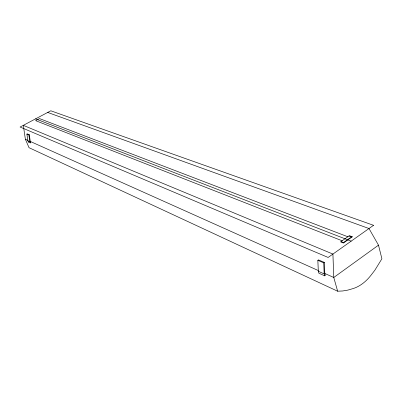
<?xml version="1.0" encoding="UTF-8"?>
<svg xmlns="http://www.w3.org/2000/svg" width="402" height="402" viewBox="0 0 402 402"><rect width="100%" height="100%" fill="white"/><g stroke="black" fill="none" stroke-linecap="round" stroke-linejoin="round"><path stroke-width="0.6" d="M47.702 112.439L368.996 228.527L378.498 245.16L333.771 277.475L324.615 273.37M324.731 275.852L325.354 275.405L324.796 273.45L324.354 262.416L318.474 259.873L317.846 260.315L318.314 271.27L318.876 273.209L324.731 275.852L324.168 273.898L323.726 262.863L324.354 262.416M344.233 241.974L350.634 237.461M30.381 142.896L30.808 142.665L30.286 141.439L29.291 134.725L27.316 133.871L26.889 134.097L27.884 140.785L28.406 142.001L30.381 142.896L29.854 141.67L28.864 134.956L26.889 134.097M28.406 142.001L28.833 141.775M28.864 134.956L29.291 134.725M337.64 291.209L333.771 277.475L332.916 254.064L23.301 125.344L25.381 139.243L29.034 147.69L337.64 291.209L342.755 290.968L347.881 290.093L352.981 288.606A38.617 26.632 -67.9 0 0 370.885 275.39L374.855 270.229L381.9 258.782L378.498 245.16M348.936 236.014L351.856 237.13M347.856 236.773L39.512 118.595L35.627 120.655L342.162 240.778M35.577 118.851L351.157 241.155M341.072 241.547L343.976 242.687M317.846 260.315L323.726 262.863M25.381 139.243L27.668 140.268M29.959 141.293L318.324 270.551M27.884 140.785L29.854 141.67M318.314 271.27L324.168 273.898M352.348 236.783L343.479 243.039L340.579 241.893L349.423 235.667L352.348 236.783M373.543 225.311L328.132 257.451L20.1 127.037L50.813 110.791L373.543 225.311"/></g></svg>
